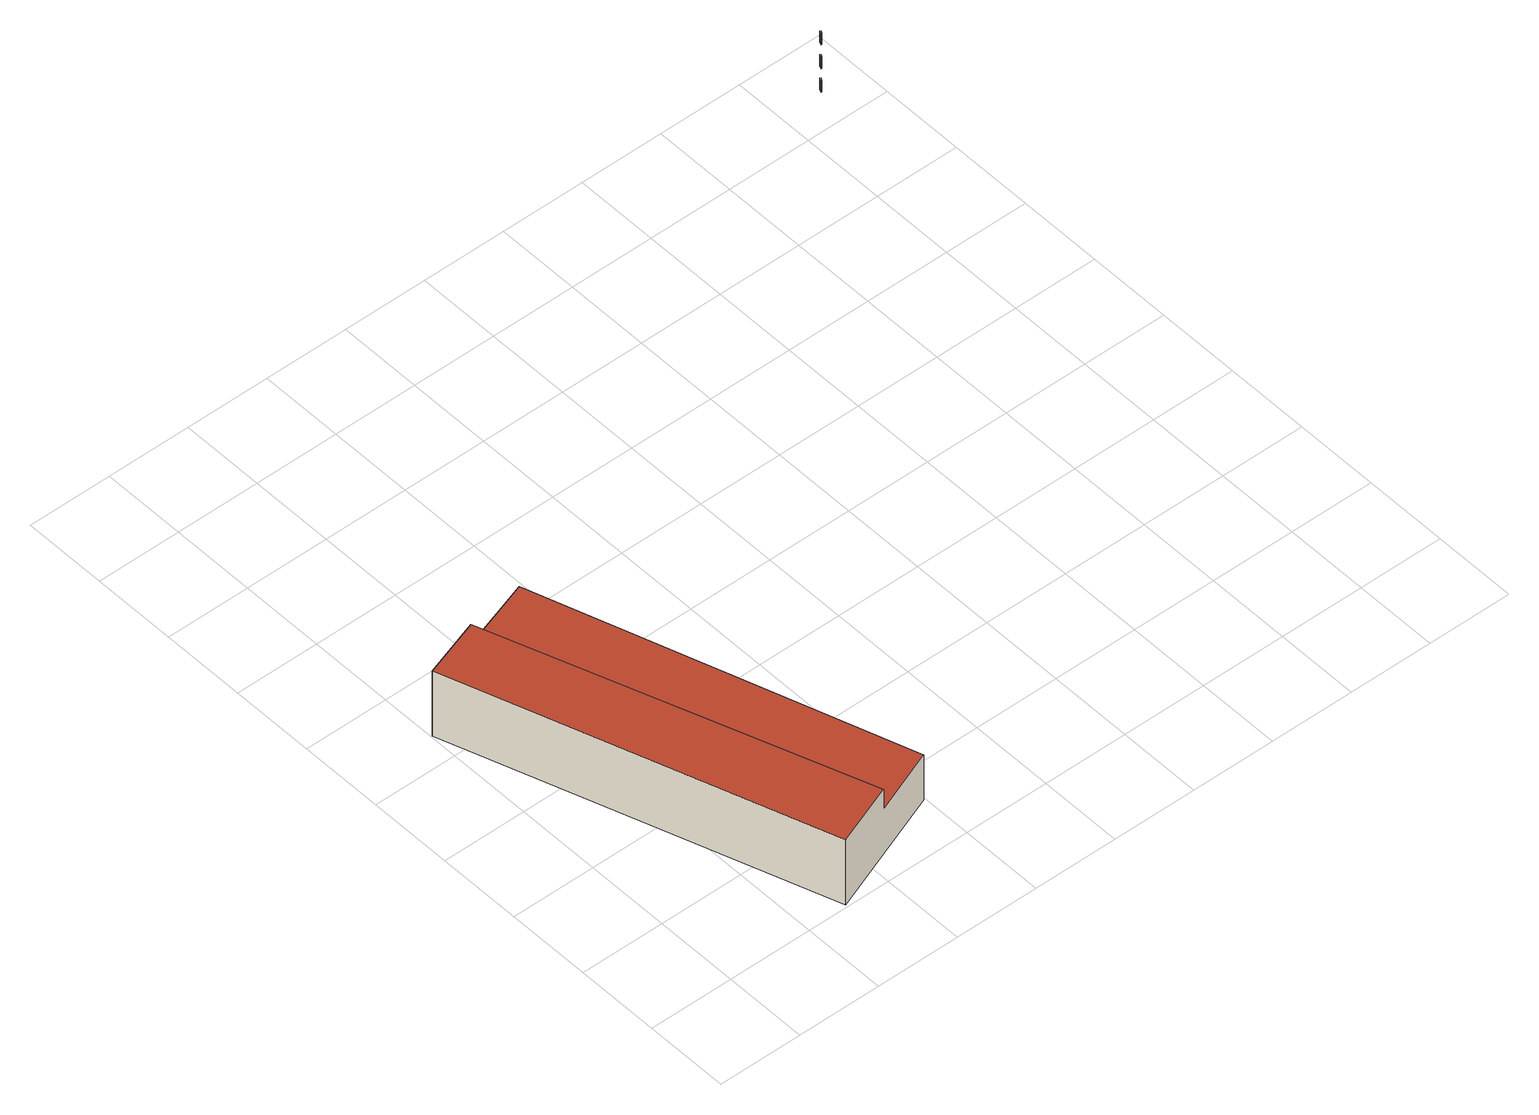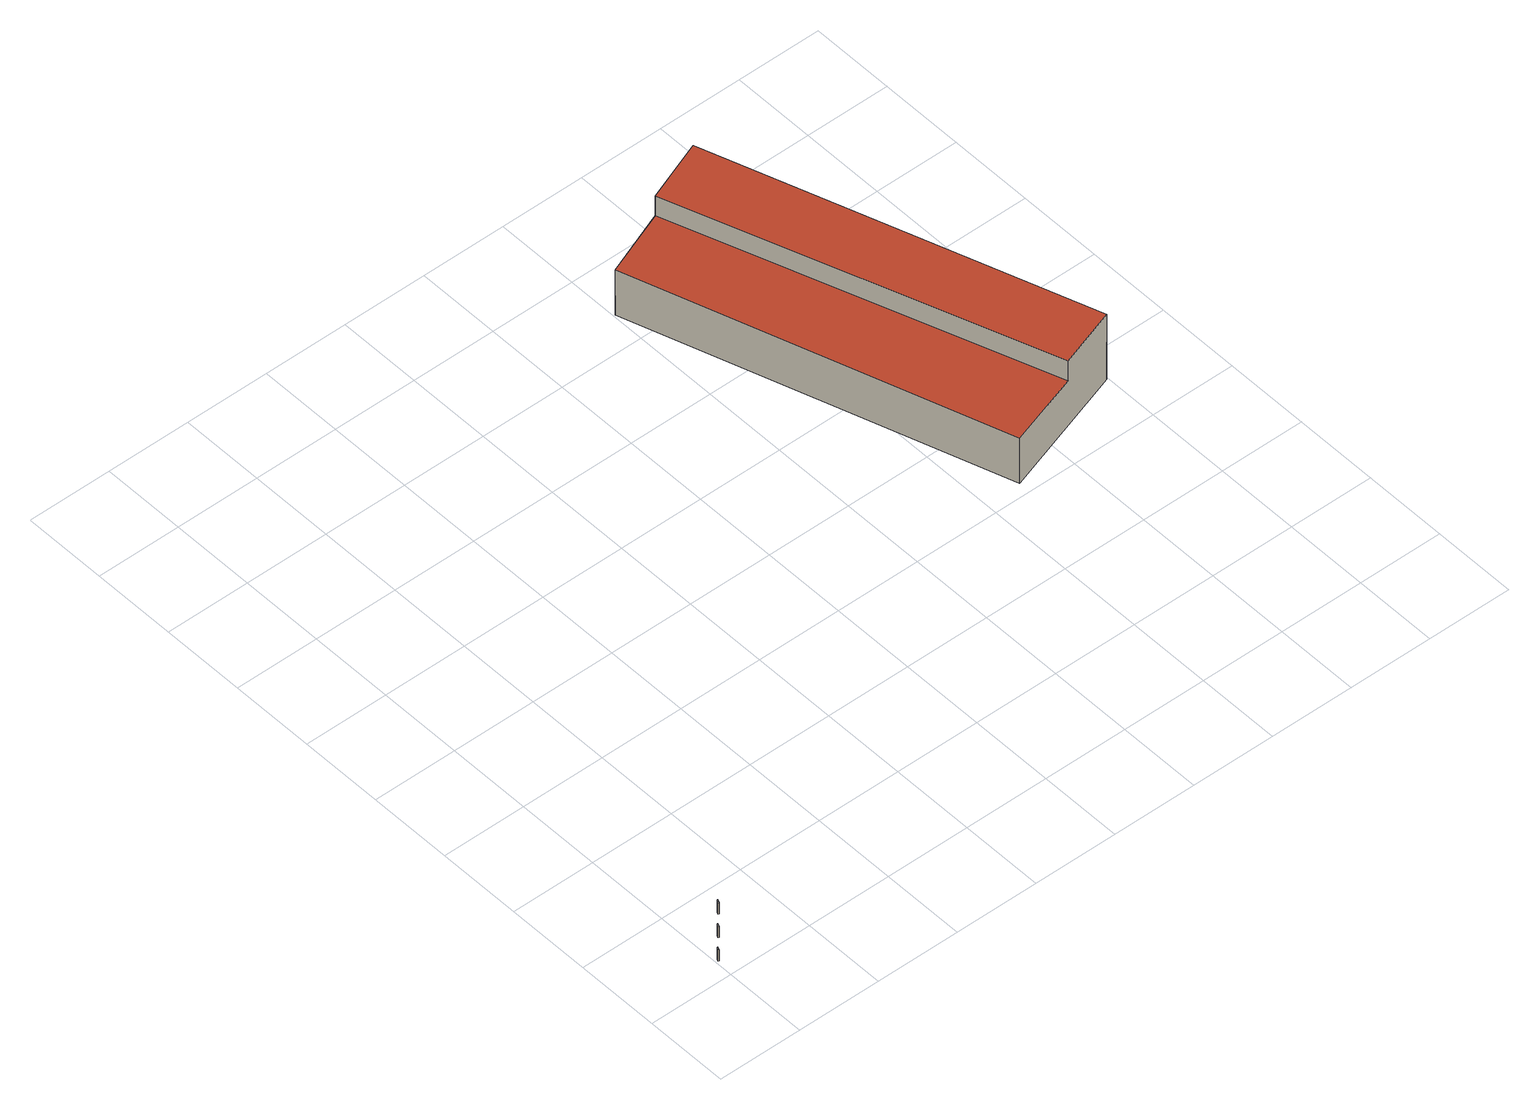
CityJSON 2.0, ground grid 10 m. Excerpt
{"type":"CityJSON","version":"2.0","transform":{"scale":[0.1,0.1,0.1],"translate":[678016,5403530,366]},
"CityObjects":{
"building1":{"type":"Building","attributes":{"dataAvailable":"NotSufficient","measuredHeight":8.81},"geometry":[{"type":"MultiSurface","lod":"3","boundaries":[[[0,1,2,3]],[[4,5,6,7]],[[8,9,4,7]],[[10,8,7,6,1,0]],[[9,11,3,2,5,4]],[[11,10,0,3]],[[2,1,6,5]],[[9,8,10,11]]],"semantics":{"surfaces":[{"type":"RoofSurface"},{"type":"WallSurface"},{"type":"WallSurface","klumMaterialClass":"Brick","klumMaterialIndex":"B001","materialUncertainty":"0.5"},{"type":"GroundSurface"}],"values":[0,0,1,1,1,2,2,3]}}]},
"building2":{"type":"Building","attributes":{"measuredHeight":18.85},"children":["building2-1","building2-2","building2-3"]},
"building2-1":{"type":"BuildingInstallation","attributes":{"materialUncertainty":"0.3","materialClass":"Wood","materialName":"PaintedWood","relationToConstruction":"outside"},"parents":["building2"],"geometry":[{"type":"MultiSurface","lod":"3","boundaries":[[[12,13,14,15]],[[13,12,16,17]],[[15,14,18,19]],[[12,15,19,16]],[[19,18,17,16]],[[14,13,17,18]]]}]},
"building2-2":{"type":"BuildingInstallation","attributes":{"materialUncertainty":"0.3","materialClass":"Wood","materialName":"PaintedWood","relationToConstruction":"outside"},"parents":["building2"],"geometry":[{"type":"MultiSurface","lod":"3","boundaries":[[[20,21,22,23]],[[21,20,24,25]],[[23,22,26,27]],[[20,23,27,24]],[[27,26,25,24]],[[22,21,25,26]]]}]},
"building2-3":{"type":"BuildingInstallation","attributes":{"materialUncertainty":"0.3","materialClass":"Wood","materialName":"PaintedWood","relationToConstruction":"outside"},"parents":["building2"],"geometry":[{"type":"MultiSurface","lod":"3","boundaries":[[[28,29,30,31]],[[29,28,32,33]],[[31,30,34,35]],[[28,31,35,32]],[[35,34,33,32]],[[30,29,33,34]]]}]}
},
"vertices":[
[157,485,66],[71,457,66],[221,30,66],[298,60,66],[149,3,93],[221,30,93],[71,457,93],[2,434,93],[2,434,5],[149,3,5],[157,485,5],[298,60,5],
[824,808,49],[826,811,49],[826,811,64],[824,808,64],[823,808,49],[825,812,49],[825,812,64],[823,808,64],
[824,808,81],[826,811,81],[826,811,96],[824,808,96],[823,808,81],[825,812,81],[825,812,96],[823,808,96],
[824,808,113],[826,811,113],[826,811,128],[824,808,128],[823,808,113],[825,812,113],[825,812,128],[823,808,128]
]}
